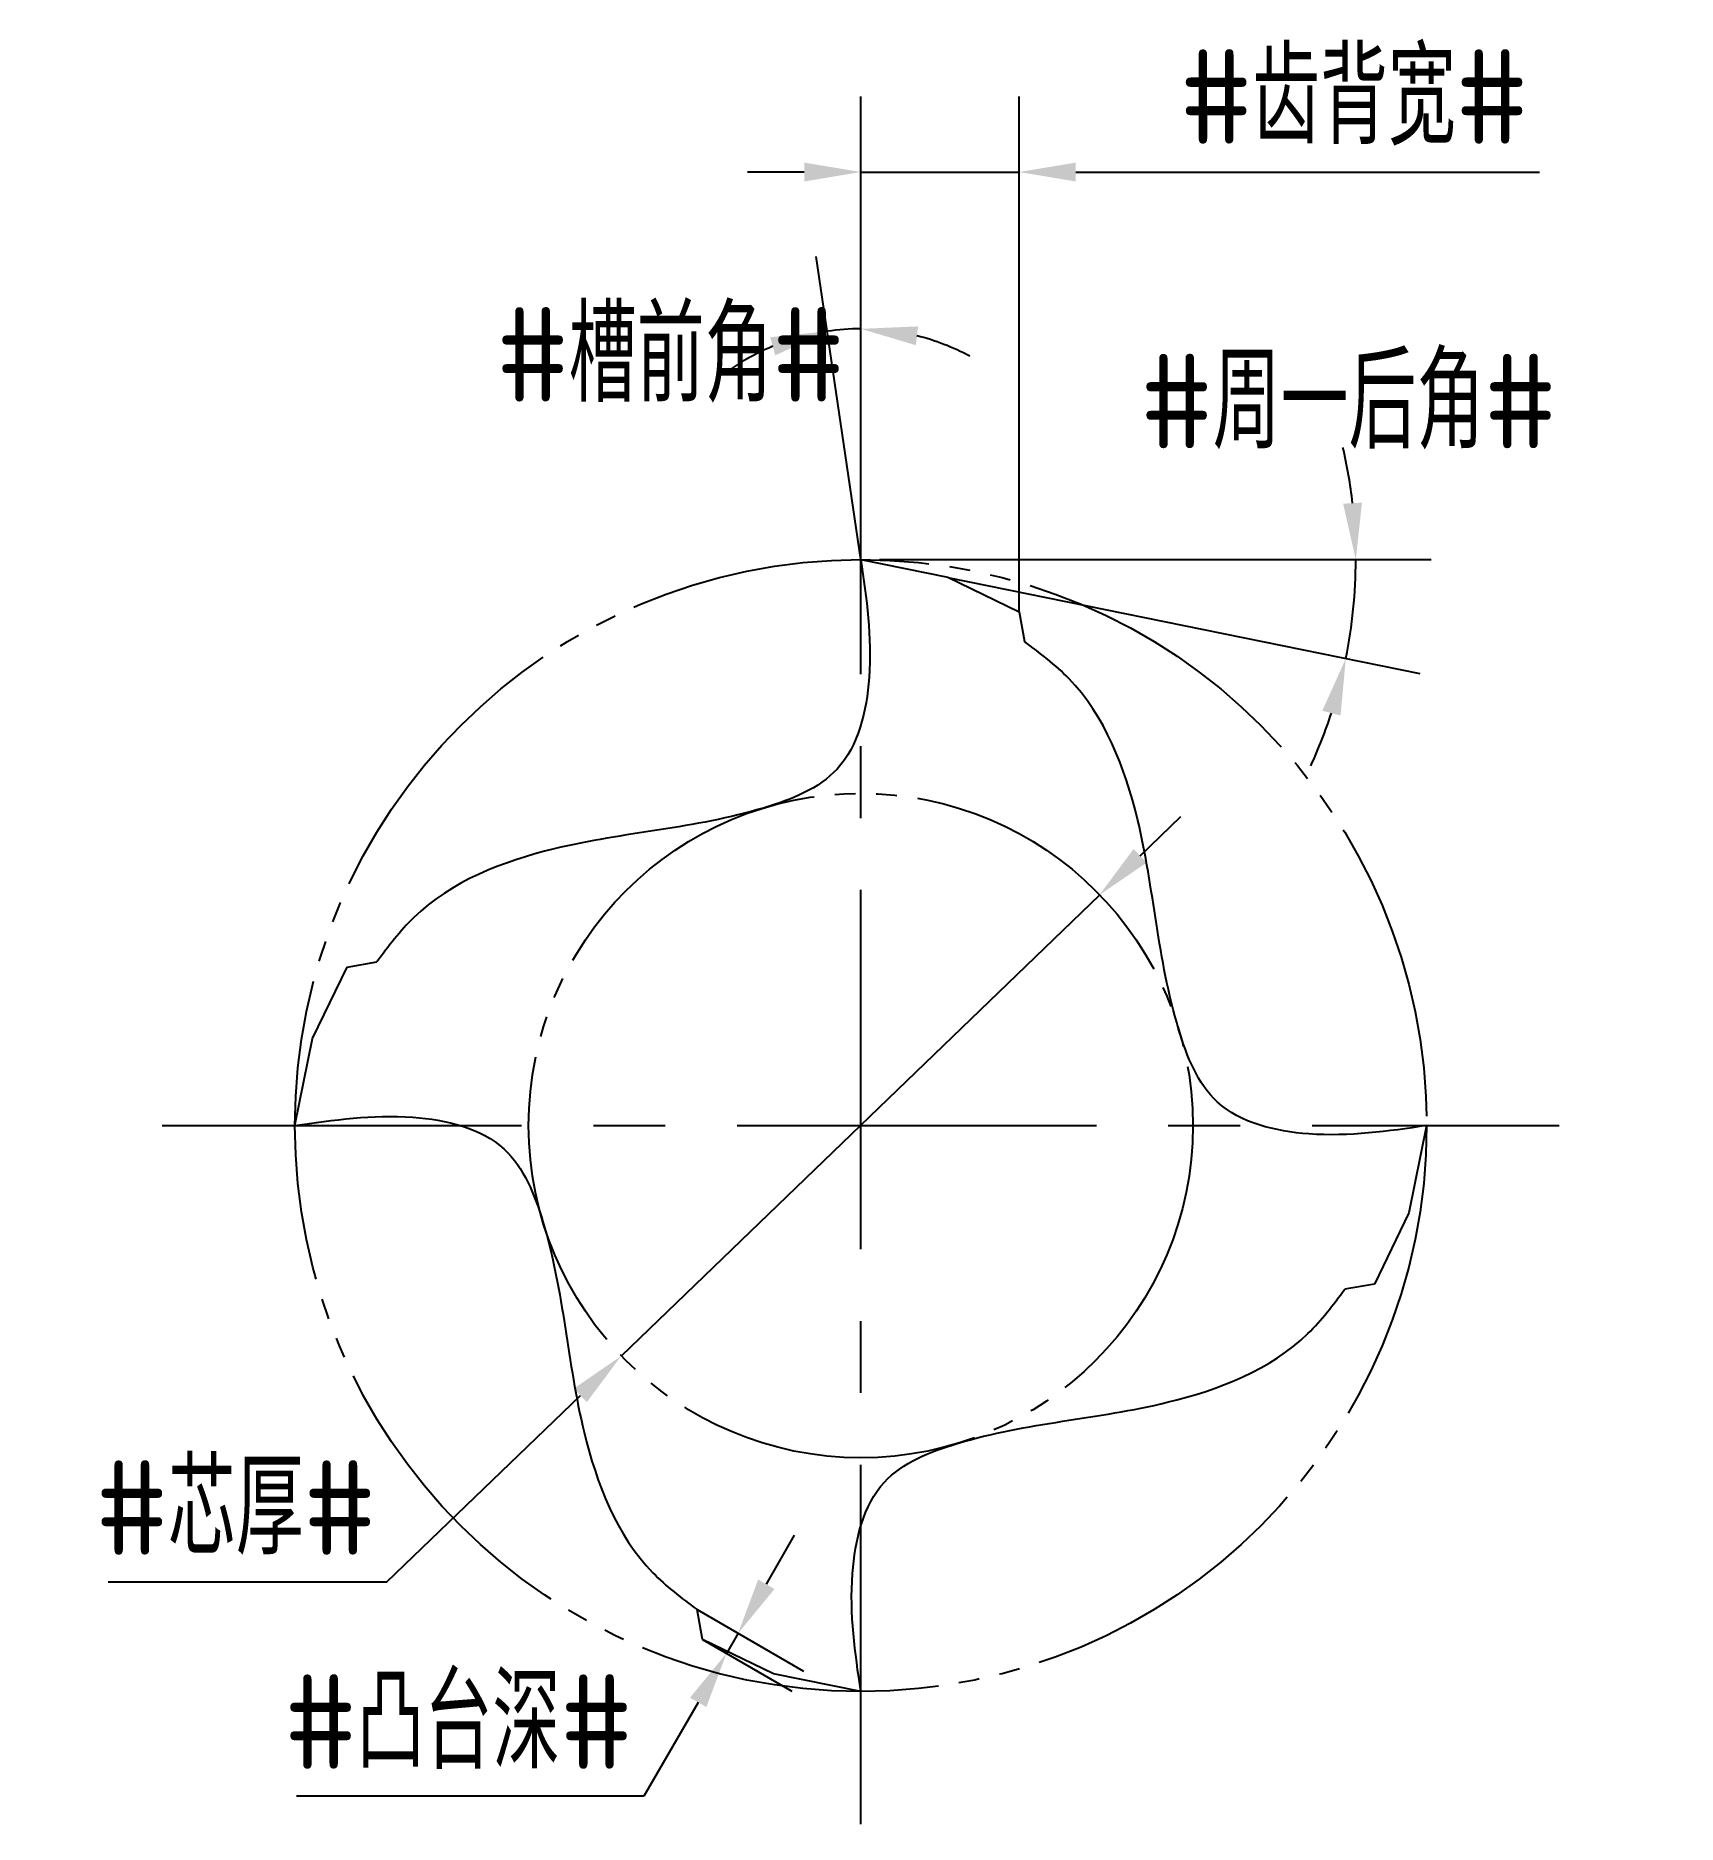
# Model space of a CAD drawing. Header units: millimetres. Extents: x 163.1 to 206.6, y 67.4 to 114.8.
import ezdxf

# ---------------------------------------------------------------- set-up
doc = ezdxf.new("R2010")
doc.units = ezdxf.units.MM
for name, pattern in [('ACAD_ISO04W100', [30, 24, -3, 0, -3]), ('CENTER', [50.8, 31.75, -6.35, 6.35, -6.35]), ('JIS_09_08', [10.75, 8, -0.55, 0.55, -0.55, 0.55, -0.55])]:
    doc.linetypes.add(name, pattern=pattern)
for name, color, linetype in [('中心线', 2, 'ACAD_ISO04W100'), ('标注', 7, 'Continuous'), ('虚线轮廓', 1, 'Continuous'), ('轮廓', 4, 'Continuous')]:
    doc.layers.add(name, color=color, linetype=linetype)
doc.styles.add('CFST0', font='gbenor.shx', dxfattribs={"bigfont": 'gbcbig.shx'})
doc.dimstyles.new('TYToolDesignC1-1', dxfattribs={"dimtxt": 2.5, "dimasz": 1.5, "dimexe": 2, "dimexo": 0, "dimtad": 1, "dimtoh": 1, "dimdec": 3, "dimdsep": 46, "dimtxsty": 'CFST0', "dimcen": 2.502, "dimclrd": 3, "dimclre": 3, "dimclrt": 3, "dimazin": 2, "dimtfac": 1, "dimtdec": 3, "dimtmove": 0, "dimatfit": 3, "dimfxl": 1, "dimarcsym": 0})

# ---------------------------------------------------------------- blocks, each defined once
blk = doc.blocks.new('*D3')
at = {"layer": 'Defpoints', "color": 0, "transparency": 16777216}
for p in [(191.324, 92.049), (178.646, 79.831)]:
    blk.add_point(p, dxfattribs=at)
at = {"layer": '标注', "color": 3, "lineweight": -2, "transparency": 16777216}
for p, q in [((192.404, 93.09), (193.484, 94.131)), ((191.324, 92.049), (178.646, 79.831)), ((172.44, 73.85), (177.566, 78.79)), ((165.05, 73.85), (172.44, 73.85))]:
    blk.add_line(p, q, dxfattribs=at)
at = {"layer": '标注', "color": 3, "transparency": 16777216}
for points in [[(192.231, 93.27), (192.578, 92.91), (191.324, 92.049)], [(177.392, 78.97), (177.739, 78.61), (178.646, 79.831)]]:
    blk.add_solid(points, dxfattribs=at)
at = {"layer": '标注', "color": 3, "transparency": 16777216, "insert": (168.432, 75.808), "char_height": 2.5, "attachment_point": 5, "style": 'CFST0'}
blk.add_mtext('#芯厚#', dxfattribs=at)
blk = doc.blocks.new('*D5')
at = {"layer": 'Defpoints', "color": 0, "transparency": 16777216}
for p in [(184.703, 107.051), (185, 100.94), (185, 100.94), (185, 100), (185.26, 99.17)]:
    blk.add_point(p, dxfattribs=at)
at = {"layer": '标注', "color": 3, "lineweight": -2, "transparency": 16777216}
for q in [(185, 109.058), (183.82, 108.972)]:
    blk.add_line((185, 100.94), q, dxfattribs=at)
for start, end in [(90, 98.3566), (61.8356, 75.9178), (112.4388, 126.521)]:
    blk.add_arc((185, 100.94), 6.118, start, end, dxfattribs=at)
at = {"layer": '标注', "color": 3, "transparency": 16777216}
for points in [[(182.598, 106.836), (182.731, 106.354), (184.111, 106.993)], [(186.458, 106.626), (186.519, 107.123), (185, 107.058)]]:
    blk.add_solid(points, dxfattribs=at)
at = {"layer": '标注', "color": 3, "transparency": 16777216, "insert": (179.957, 106.362), "char_height": 2.5, "attachment_point": 5, "style": 'CFST0'}
blk.add_mtext('#槽前角#', dxfattribs=at)
blk = doc.blocks.new('*D7')
at = {"layer": 'Defpoints', "color": 0, "transparency": 16777216}
for p in [(185, 100.94), (185, 100.94), (185.5, 100.94), (187.31, 100.47), (198.005, 99.189)]:
    blk.add_point(p, dxfattribs=at)
at = {"layer": '标注', "color": 3, "lineweight": -2, "transparency": 16777216}
for p, q in [((185.5, 100.94), (200.123, 100.94)), ((187.31, 100.47), (199.819, 97.925))]:
    blk.add_line(p, q, dxfattribs=at)
for start, end in [(6.5529, 13.1057), (348.4994, 0), (335.3937, 341.9465)]:
    blk.add_arc((185, 100.94), 13.123, start, end, dxfattribs=at)
at = {"layer": '标注', "color": 3, "transparency": 16777216}
for points in [[(198.286, 102.452), (197.787, 102.423), (198.123, 100.94)], [(197.235, 96.937), (197.718, 96.809), (197.859, 98.324)]]:
    blk.add_solid(points, dxfattribs=at)
at = {"layer": '标注', "color": 3, "transparency": 16777216, "insert": (197.93, 105.124), "char_height": 2.5, "attachment_point": 5, "style": 'CFST0'}
blk.add_mtext('#周一后角#', dxfattribs=at)
blk = doc.blocks.new('*D6')
at = {"layer": 'Defpoints', "color": 0, "transparency": 16777216}
for p in [(189.2, 111.214), (185, 100.94), (189.2, 99.56)]:
    blk.add_point(p, dxfattribs=at)
at = {"layer": '标注', "color": 3, "lineweight": -2, "transparency": 16777216}
for p, q in [((185, 100.94), (185, 113.214)), ((189.2, 99.56), (189.2, 113.214)), ((183.5, 111.214), (182, 111.214)), ((185, 111.214), (189.2, 111.214)), ((190.7, 111.214), (202.993, 111.214))]:
    blk.add_line(p, q, dxfattribs=at)
at = {"layer": '标注', "color": 3, "transparency": 16777216}
for points in [[(183.5, 111.464), (183.5, 110.964), (185, 111.214)], [(190.7, 111.464), (190.7, 110.964), (189.2, 111.214)]]:
    blk.add_solid(points, dxfattribs=at)
at = {"layer": '标注', "color": 3, "transparency": 16777216, "insert": (198.076, 113.186), "char_height": 2.5, "attachment_point": 5, "style": 'CFST0'}
blk.add_mtext('#齿背宽#', dxfattribs=at)
blk = doc.blocks.new('*D4')
at = {"layer": 'Defpoints', "color": 0, "transparency": 16777216}
for p in [(180.66, 73.11), (180.8, 72.32), (181.44, 71.951)]:
    blk.add_point(p, dxfattribs=at)
at = {"layer": '标注', "color": 3, "lineweight": -2, "transparency": 16777216}
for p, q in [((182.497, 73.782), (183.247, 75.081)), ((180.66, 73.11), (183.479, 71.483)), ((180.8, 72.32), (183.172, 70.951)), ((181.747, 72.483), (181.44, 71.951)), ((180.69, 70.652), (179.253, 68.164)), ((179.253, 68.164), (170.044, 68.164))]:
    blk.add_line(p, q, dxfattribs=at)
at = {"layer": '标注', "color": 3, "transparency": 16777216}
for points in [[(182.28, 73.907), (182.713, 73.657), (181.747, 72.483)], [(180.473, 70.777), (180.906, 70.527), (181.44, 71.951)]]:
    blk.add_solid(points, dxfattribs=at)
at = {"layer": '标注', "color": 3, "transparency": 16777216, "insert": (174.336, 70.135), "char_height": 2.5, "attachment_point": 5, "style": 'CFST0'}
blk.add_mtext('#凸台深#', dxfattribs=at)

msp = doc.modelspace()

# ---------------------------------------------------------------- linework, layer by layer
at = {"layer": '中心线', "linetype": 'CENTER', "ltscale": 0.3}
for p, q in [((185, 67.422), (185, 104.458)), ((166.482, 85.94), (203.518, 85.94))]:
    msp.add_line(p, q, dxfattribs=at)
at = {"layer": '虚线轮廓', "color": 7, "linetype": 'JIS_09_08'}
for radius in [15, 8.8047]:
    msp.add_circle((185, 85.94), radius, dxfattribs=at)
at = {"layer": '轮廓', "linetype": 'Continuous'}
for p, q in [((185, 100.94), (187.311, 100.4721)), ((187.311, 100.4721), (189.2, 99.5574)), ((170.4679, 88.251), (171.3826, 90.14)), ((170, 85.94), (170.4679, 88.251)), ((200, 85.94), (199.5321, 83.629)), ((199.5321, 83.629), (198.6174, 81.74)), ((182.689, 71.4079), (180.8, 72.3226)), ((182.689, 71.4079), (180.8, 72.3226)), ((185, 70.94), (182.689, 71.4079)), ((185, 70.94), (182.689, 71.4079))]:
    msp.add_line(p, q, dxfattribs=at)
at = {"layer": '轮廓'}
for p, q in [((189.2, 99.5574), (189.3389, 98.7696)), ((171.3826, 90.14), (172.1704, 90.2789)), ((198.6174, 81.74), (197.8296, 81.6011)), ((180.8, 72.3226), (180.6611, 73.1104))]:
    msp.add_line(p, q, dxfattribs=at)
for points in [[(185, 100.94), (185.22, 97.815), (184.3724, 95.3911), (182.4451, 94.3658), (176.8743, 93.2744), (173.1472, 91.4527), (172.1704, 90.2789)], [(200, 85.94), (196.875, 85.72), (194.4511, 86.5676), (193.4258, 88.4949), (192.3344, 94.0657), (190.5127, 97.7928), (189.3389, 98.7696)], [(170, 85.94), (173.125, 86.16), (175.5489, 85.3124), (176.5742, 83.3851), (177.6656, 77.8143), (179.4873, 74.0872), (180.6611, 73.1104)], [(185, 70.94), (184.78, 74.065), (185.6276, 76.4889), (187.5549, 77.5142), (193.1257, 78.6056), (196.8528, 80.4273), (197.8296, 81.6011)]]:
    msp.add_spline(points, degree=3, dxfattribs=at)

# ---------------------------------------------------------------- dimensions: what is measured, and where the dimension line sits
at = {"layer": '标注'}
dim = msp.add_linear_dim(base=(189.2, 111.2141), p1=(185, 100.94), p2=(189.2, 99.56), text='#齿背宽#', dimstyle='TYToolDesignC1-1', dxfattribs=at)
dim.commit()
dim.dimension.update_dxf_attribs({"geometry": '*D6', "text_midpoint": (198.0761, 111.2141), "dimtype": 160})
for base, line1, line2, text, picture, middle in [((184.7027, 107.0512), ((185, 100.94), (185, 100)), ((185, 100.94), (185.26, 99.17)), '#槽前角#', '*D5', (179.9569, 104.4044)), ((198.0053, 99.1892), ((185, 100.94), (187.31, 100.47)), ((185, 100.94), (185.5, 100.94)), '#周一后角#', '*D7', (197.93, 103.18))]:
    dim = msp.add_angular_dim_2l(base=base, line1=line1, line2=line2, text=text, dimstyle='TYToolDesignC1-1', dxfattribs=at)
    dim.commit()
    dim.dimension.update_dxf_attribs({"geometry": picture, "text_midpoint": middle, "dimtype": 162})
dim = msp.add_diameter_dim_2p(p1=(191.3239, 92.0489), p2=(178.6461, 79.8311), text='#芯厚#', dimstyle='TYToolDesignC1-1', dxfattribs=at)
dim.commit()
dim.dimension.update_dxf_attribs({"geometry": '*D3', "text_midpoint": (168.4323, 73.85), "dimtype": 163})
dim = msp.add_linear_dim(base=(181.4396, 71.9507), p1=(180.66, 73.11), p2=(180.8, 72.32), angle=240, text='#凸台深#', dimstyle='TYToolDesignC1-1', dxfattribs=at)
dim.commit()
dim.dimension.update_dxf_attribs({"geometry": '*D4', "text_midpoint": (174.3358, 68.1635), "dimtype": 160})

doc.saveas('drawing.dxf')
